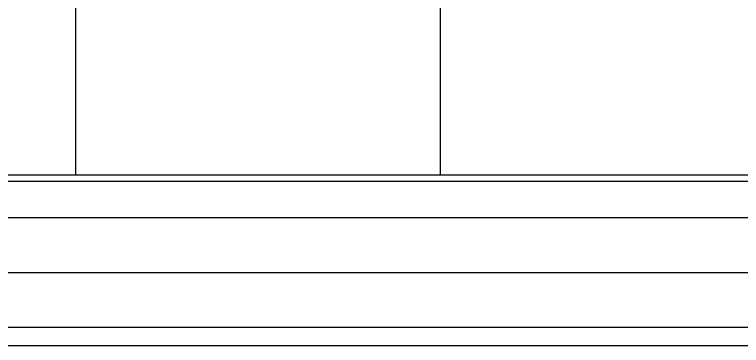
# Model space of a CAD drawing. Header units: millimetres. Extents: x 7294529 to 7346664, y 234399 to 276449.
# Drawn here: x 7316229 to 7316827, y 249164 to 249436 of the extents above; entities that cross this region are included whole.
import ezdxf
from ezdxf.xclip import XClip

# ---------------------------------------------------------------- set-up
doc = ezdxf.new("R2010")
doc.units = ezdxf.units.MM
doc.header["$LTSCALE"] = 100
doc.header["$XCLIPFRAME"] = 2
doc.linetypes.add('U-59C-EX$0$CEN', pattern=[62, 60, -1, 0, -1])
for name, color, linetype in [('BP', 7, 'Continuous'), ('U-59C-EX$0$CEN', 1, 'U-59C-EX$0$CEN'), ('U-59C-EX$0$FIN', 5, 'Continuous'), ('U-59C-EX$0$FUR_욕실', 6, 'Continuous'), ('U-59C-EX$0$HAT', 8, 'Continuous'), ('U-59C-EX$0$WAL', 3, 'Continuous')]:
    doc.layers.add(name, color=color, linetype=linetype)
doc.layers.add('U-59C-EX$0$Defpoint', color=142, linetype='Continuous', plot=False)
doc.layers.add('U-59C-EX$0$MC', color=152, linetype='Continuous', plot=False)

# ---------------------------------------------------------------- blocks, each defined once
blk = doc.blocks.new('U-59C-EX$0$욕실-39')
at = {"layer": 'U-59C-EX$0$HAT'}
h = blk.add_hatch(dxfattribs=at)
h.set_pattern_fill('_USER', color=256, scale=300, angle=180, double=1, pattern_type=0)
h.set_pattern_definition([(180, (-1320.9, 1400), (-4e-14, -300), []), (270, (-1320.9, 1400), (300, -6e-14), [])])
h.paths.add_polyline_path([(-1320.89, 1400), (0, 1400), (0, 0), (-1320.89, 0)])
h.paths.add_polyline_path([(0, 2300), (-1000, 2300), (-1000, 1440), (0, 1440)])
at = {"layer": 'U-59C-EX$0$Defpoint'}
blk.add_lwpolyline([(-1000, 2300), (-1000, 1400), (-1500, 1400), (-1500, 0), (0, 0), (0, 2300)], close=True, dxfattribs=at)
blk = doc.blocks.new('U-59C-EX')
at = {"layer": 'U-59C-EX$0$CEN'}
blk.add_line((9435, -1785), (11565, -1785), dxfattribs=at)
at = {"layer": 'U-59C-EX$0$FIN'}
for p, q in [((9775, -1710), (11425, -1710)), ((9745, -1845), (11425, -1845))]:
    blk.add_line(p, q, dxfattribs=at)
at = {"layer": 'U-59C-EX$0$WAL'}
for p, q in [((9745, -1740), (11410, -1740)), ((9745, -1830), (11410, -1830))]:
    blk.add_line(p, q, dxfattribs=at)
at = {"layer": 'U-59C-EX$0$FUR_욕실'}
blk.add_blockref('U-59C-EX$0$욕실-39', (11285, -1705), dxfattribs=at)
at = {"layer": 'U-59C-EX$0$MC'}
blk.add_line((9435, -1705), (11565, -1705), dxfattribs=at)

msp = doc.modelspace()

# ---------------------------------------------------------------- block references
at = {"layer": 'BP'}
ref = msp.add_blockref('U-59C-EX', (7306274.36, 251009.38), dxfattribs=at)
XClip(ref).set_block_clipping_path([(12590, -7184.9999999999), (0, -7184.9999999999), (0, 300.0000000002), (4055.0000000028, 300.0000000099), (4055.0000000028, 1674.9999999992), (4320, 1674.9999999992), (4820, 2135.0000000001), (12590.0000000009, 2135.0000000001)])

doc.saveas('drawing.dxf')
